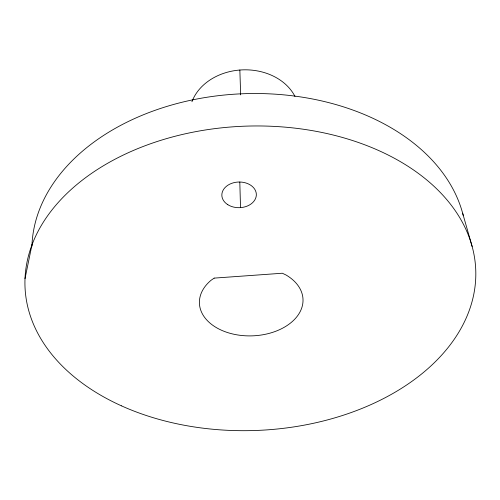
<?xml version="1.0" encoding="UTF-8"?>
<svg xmlns="http://www.w3.org/2000/svg" width="500" height="500" viewBox="0 0 500 500"><rect width="100%" height="100%" fill="white"/><g stroke="black" fill="none" stroke-linecap="round" stroke-linejoin="round"><path stroke-width="0.75" d="M25 278.688L31.988 244.731M462.65 213.206L472.137 246.5M239.85 70.025L240.662 94.894M239.806 182.037L240.525 207.625M191.944 101.725A54.719 43.837 -2.1 0 1 241.744 69.906A54.719 43.837 -2.1 0 1 294.988 96.463M31.925 246.306A217.362 151.912 -2.1 0 1 232.85 94.3A217.362 151.912 -2.1 0 1 463.25 215.512M214.181 278.113L211 280.319A51.831 34.562 -2.1 0 0 217.825 328.431A51.831 34.562 -2.1 0 0 290.238 323.256A51.831 34.562 -2.1 0 0 285.975 274.962L282.337 273.238L214.181 278.113M121.431 405.831A225.531 152.25 -2.1 0 0 475 286.812A225.531 152.25 -2.1 0 0 154.675 142.331A225.531 152.25 -2.1 0 0 121.431 405.831M227.8 204.688A17.256 12.837 -1.5 0 0 256.038 197.069A17.256 12.837 -1.5 0 0 233.444 182.787A17.256 12.837 -1.5 0 0 227.8 204.688"/></g></svg>
